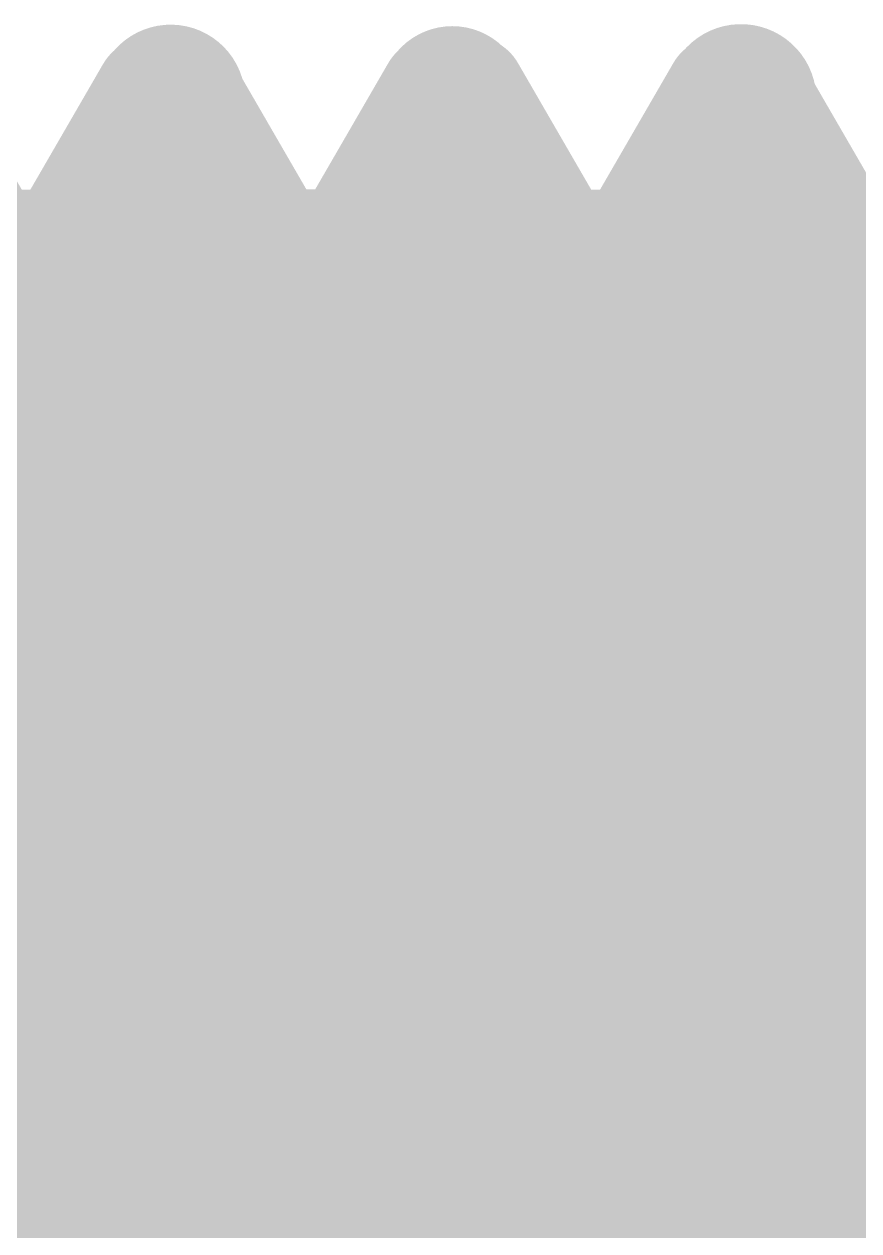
# Model space of a CAD drawing. Header units: millimetres. Extents: x 6.83 to 16.18, y 4.59 to 12.3.
# Drawn here: x 6.9094 to 6.9906, y 6.9519 to 7.0693 of the extents above; entities that cross this region are included whole.
import ezdxf

# ---------------------------------------------------------------- set-up
doc = ezdxf.new("R2010")
doc.units = ezdxf.units.MM
doc.header["$MEASUREMENT"] = 0
doc.layers.add('TopOverlay', color=2, linetype='Continuous')

msp = doc.modelspace()

# ---------------------------------------------------------------- linework, layer by layer
at = {"layer": 'TopOverlay', "const_width": 0.01}
for points in [[(6.9214154, 7.0616906, -3.668403252937987), (6.9228589, 7.059907)], [(6.9490834, 7.0615197, -3.78368517791915), (6.9505327, 7.0600944)], [(6.9768272, 7.0617532, -3.620632245332294), (6.9782676, 7.0598368)], [(6.9237838, 7.0569534, -0.05058404973312904), (6.9251688, 7.0632406)], [(6.9251688, 7.0632406, -0.01974520334444497), (6.9258613, 7.0608178)], [(6.9514841, 7.0569534, -0.05058404973301506), (6.9528691, 7.0632406)], [(6.9528691, 7.0632406, -0.01974520334504206), (6.9535616, 7.0608178)], [(6.9791838, 7.0569534, -0.05058404973358496), (6.9805688, 7.0632406)], [(6.9805689, 7.0632406, -0.01974520334504206), (6.9812614, 7.0608178)], [(6.9761624, 7.0592632, -0.02093673296520338), (6.9768271, 7.0617531)], [(6.9207518, 7.0591971, -0.02099558959303275), (6.9214154, 7.0616905)], [(6.9258613, 7.0608178, -0.02474195630062302), (6.9265538, 7.0569534)], [(6.9535616, 7.0608178, -0.02474195630107804), (6.9542541, 7.0569534)], [(6.9812613, 7.0608178, -0.02474195630065146), (6.9819538, 7.0569534)], [(6.9228589, 7.059907, -0.008304341148665939), (6.9235804, 7.0523474)], [(6.9505327, 7.0600944, -0.008892875619056472), (6.9512577, 7.0526219)], [(6.9782675, 7.0598367, -0.008109974182299048), (6.9789882, 7.0522459)], [(6.9200883, 7.0550292, -0.0239127871014048), (6.9207518, 7.0591972)], [(6.9754978, 7.0551101, -0.02395147392654621), (6.9761624, 7.0592632)], [(6.9230913, 7.05025, -0.0132786198255289), (6.9237838, 7.0569535)], [(6.9265538, 7.0569534, -0.01327853120192942), (6.9272463, 7.0502498)], [(6.9507916, 7.05025, -0.0132786198255289), (6.9514841, 7.0569535)], [(6.9542542, 7.0569534, -0.01327853120167358), (6.9549467, 7.0502498)], [(6.9784914, 7.05025, -0.01327861982527306), (6.9791839, 7.0569535)], [(6.9819539, 7.0569534, -0.01327853120147459), (6.9826464, 7.0502498)], [(6.9194248, 7.0477429, -0.01061425651553097), (6.9200882, 7.0550293)], [(6.9748332, 7.0478487, -0.01073074435508702), (6.9754978, 7.0551102)], [(6.9223989, 7.0403229, -0.005152494999374106), (6.9230914, 7.05025)], [(6.9272463, 7.0502498, -0.005152457688573252), (6.9279388, 7.0403226)], [(6.9500992, 7.0403229, -0.00515249499907567), (6.9507917, 7.05025)], [(6.9549466, 7.0502498, -0.005152457688708259), (6.9556391, 7.0403226)], [(6.977799, 7.0403229, -0.005152494999374106), (6.9784915, 7.05025)], [(6.9826463, 7.0502498, -0.005152457688708259), (6.9833388, 7.0403226)], [(6.9064438, 7.0476837, -0.05355620203434234), (6.9091503, 7.0242609)], [(6.9099611, 7.0232922, -0.05303282852276641), (6.9127257, 7.0476154)], [(6.9682108, 7.0477188, -0.005306519033942178), (6.9682392, 7.0478914)], [(6.9682392, 7.0478914, -0.01039464427181771), (6.9682677, 7.0480366)], [(6.9682677, 7.0480366, -0.02326882948753859), (6.9682961, 7.0481454)], [(6.9682961, 7.0481454, -0.07629403767443692), (6.9683246, 7.0482086)], [(6.9683245, 7.0482086, -0.4853903803585072), (6.968353, 7.0482172)], [(6.968353, 7.0482171, -0.1216568620260989), (6.9683815, 7.0481648)], [(6.9683815, 7.0481648, -0.02364708106861021), (6.96841, 7.0480662)], [(6.96841, 7.0480662, -0.005274948820598039), (6.9684385, 7.0479444)], [(6.9684385, 7.0479444, -0.0955930982524368), (6.9711563, 7.028917)], [(6.9865128, 7.0287308, -0.09316207417608682), (6.9892174, 7.0481452)], [(6.9892174, 7.0481452, -0.0854716310265636), (6.9906046, 7.0430624)], [(6.9043232, 7.039564, -0.03974721849161791), (6.9056289, 7.0475683)], [(6.9130496, 7.0475029, -0.4362669687740443), (6.9144042, 7.0433812)], [(6.931996, 7.0391577, -1.353368337656446), (6.9341323, 7.0467502)], [(6.9341324, 7.0467502, -0.114359290440914), (6.9354873, 7.0410608)], [(6.9393896, 7.0437875, -0.3565641932176451), (6.9403915, 7.0473069)], [(6.9407505, 7.0469573, -0.138107037132378), (6.9435206, 7.0278991)], [(6.9590639, 7.0320297, -0.3618337891088683), (6.9618316, 7.0468476)], [(6.9618315, 7.0468476, -0.09876718133826155), (6.9631866, 7.0410243)], [(6.994493, 7.0411422, -0.1976352783957118), (6.9958778, 7.0466843)], [(6.9144042, 7.0433811, -0.01317324652307002), (6.9157592, 7.0288485)], [(6.9383887, 7.0331452, -0.008358437815686721), (6.9393896, 7.0437875)], [(6.9906045, 7.0430624, -0.0167532485353192), (6.9919913, 7.0280707)], [(6.9658274, 7.0297822, -0.005338427866208605), (6.9669514, 7.04212)], [(6.9354873, 7.0410608, -0.01125348828590683), (6.9368414, 7.0243243)], [(6.9631867, 7.0410243, -0.01156821772016065), (6.9645412, 7.024343)], [(6.9931084, 7.0238327, -0.009570692669118698), (6.994493, 7.0411422)], [(6.9309279, 7.0261409, -0.007497130438007815), (6.9319961, 7.0391577)], [(6.9373865, 7.0188546, -0.004952246792158174), (6.9383887, 7.0331452)], [(6.9576796, 7.0104559, -0.006271319369523165), (6.9590639, 7.0320296)], [(6.9157591, 7.0288486, -0.004877086034251207), (6.9171136, 7.0063083)], [(6.9647011, 7.0122304, -0.005876777637598842), (6.9658273, 7.0297821)], [(6.9711562, 7.028917, -0.004600408952048649), (6.9725152, 7.0062674)], [(6.9435206, 7.0278991, -0.004771656901046551), (6.9449063, 7.0045507)], [(6.98516, 7.0063293, -0.005334933454664526), (6.986513, 7.0287308)], [(6.9919913, 7.0280707, -0.004398921093132588), (6.9933781, 7.0045648)]]:
    msp.add_lwpolyline(points, format="xyb", dxfattribs=at)
for points in [[(6.9196798, 7.0599641), (6.9214294, 7.0629881)], [(6.9217069, 7.0632406), (6.9251688, 7.0632406)], [(6.9253923, 7.0630921), (6.9262723, 7.0615711)], [(6.9474069, 7.0600167), (6.9491732, 7.0630693)], [(6.9494067, 7.0632406), (6.9528691, 7.0632406)], [(6.9530921, 7.0630902), (6.9539721, 7.0615692)], [(6.9751964, 7.0601132), (6.9769163, 7.063084)], [(6.9771064, 7.0632406), (6.9805689, 7.0632406)], [(6.9807947, 7.0630869), (6.9816748, 7.061566)], [(6.9262723, 7.0615711), (6.9271523, 7.06005)], [(6.9539721, 7.0615692), (6.9548522, 7.0600482)], [(6.9816748, 7.061566), (6.9825549, 7.0600451)], [(6.918805, 7.0584521), (6.9196798, 7.0599641)], [(6.9271523, 7.06005), (6.9280323, 7.0585291)], [(6.9465237, 7.0584904), (6.9474069, 7.0600167)], [(6.9548522, 7.0600482), (6.9557323, 7.0585273)], [(6.9743365, 7.0586278), (6.9751964, 7.0601132)], [(6.9825549, 7.0600451), (6.983435, 7.0585241)], [(6.9179301, 7.0569402), (6.918805, 7.0584521)], [(6.9280323, 7.0585291), (6.9289123, 7.0570081)], [(6.9456405, 7.0569642), (6.9465237, 7.0584904)], [(6.9557323, 7.0585273), (6.9566124, 7.0570063)], [(6.9734765, 7.0571425), (6.9743365, 7.0586278)], [(6.983435, 7.0585241), (6.9843151, 7.0570032)], [(6.9289123, 7.0570081), (6.9297924, 7.0554871)], [(6.9566124, 7.0570063), (6.9574926, 7.0554854)], [(6.9726166, 7.0556571), (6.9734765, 7.0571425)], [(6.9843151, 7.0570032), (6.9851953, 7.0554823)], [(6.9170551, 7.0554283), (6.9179301, 7.0569402)], [(6.9447573, 7.055438), (6.9456405, 7.0569642)], [(6.9161801, 7.0539165), (6.9170551, 7.0554283)], [(6.9297924, 7.0554871), (6.9306725, 7.0539662)], [(6.943874, 7.0539119), (6.9447573, 7.055438)], [(6.9574926, 7.0554854), (6.9583728, 7.0539645)], [(6.9717566, 7.0541718), (6.9726166, 7.0556571)], [(6.9851953, 7.0554823), (6.9860755, 7.0539614)], [(6.915305, 7.0524047), (6.9161801, 7.0539165)], [(6.9306725, 7.0539662), (6.9315527, 7.0524453)], [(6.9429906, 7.0523858), (6.943874, 7.0539119)], [(6.9471561, 7.0469812), (6.9476754, 7.0540301)], [(6.9583728, 7.0539645), (6.959253, 7.0524436)], [(6.9708966, 7.0526865), (6.9717566, 7.0541718)], [(6.9860755, 7.0539614), (6.9869557, 7.0524406)], [(6.903852, 7.0524394), (6.9047323, 7.0509184)], [(6.9144298, 7.050893), (6.915305, 7.0524047)], [(6.9235804, 7.0523474), (6.924302, 7.0425773)], [(6.9315527, 7.0524453), (6.9324329, 7.0509245)], [(6.9421072, 7.0508598), (6.9429906, 7.0523858)], [(6.9512577, 7.0526219), (6.9519826, 7.0428758)], [(6.959253, 7.0524436), (6.9601332, 7.0509227)], [(6.9700365, 7.0512012), (6.9708966, 7.0526865)], [(6.9869557, 7.0524406), (6.9878359, 7.0509197)], [(6.9691765, 7.0497159), (6.9700365, 7.0512012)], [(6.9789882, 7.052246), (6.9797086, 7.0424674)], [(6.9047323, 7.0509184), (6.9064931, 7.0478766)], [(6.9135546, 7.0493813), (6.9144298, 7.050893)], [(6.9324329, 7.0509245), (6.9341934, 7.0478828)], [(6.9412238, 7.0493338), (6.9421072, 7.0508598)], [(6.9601332, 7.0509227), (6.9618937, 7.047881)], [(6.9878359, 7.0509197), (6.9895964, 7.0478781)], [(6.9126794, 7.0478696), (6.9135546, 7.0493813)], [(6.9403404, 7.0478078), (6.9412238, 7.0493338)], [(6.9683165, 7.0482307), (6.9691765, 7.0497159)], [(6.9060853, 7.0482307), (6.9062883, 7.0482307)], [(6.9061247, 7.0476386), (6.9064438, 7.0476837)], [(6.9062883, 7.0482307), (6.9130895, 7.0482307)], [(6.9187615, 7.0374459), (6.9194249, 7.0477428)], [(6.9337857, 7.0482463), (6.9339828, 7.0482463)], [(6.9339828, 7.0482463), (6.9407974, 7.0482463)], [(6.9614731, 7.0482307), (6.9616913, 7.0482307)], [(6.9616913, 7.0482307), (6.9684848, 7.0482307)], [(6.9680865, 7.0478338), (6.9683165, 7.0482307)], [(6.968154, 7.0473281), (6.9682108, 7.0477188)], [(6.9741687, 7.0375659), (6.9748332, 7.0478487)], [(6.9891787, 7.0482063), (6.9894063, 7.0482063)], [(6.9894063, 7.0482063), (6.9961904, 7.0482063)], [(6.9461173, 7.0309372), (6.9471561, 7.0469812)], [(6.924302, 7.0425773), (6.9250237, 7.0305332)], [(6.9519826, 7.0428758), (6.9527074, 7.0308296)], [(6.9797086, 7.0424674), (6.9804291, 7.0304243)], [(6.9217063, 7.0278007), (6.9223988, 7.0403229)], [(6.9279388, 7.0403227), (6.9286313, 7.0278005)], [(6.9494067, 7.0278007), (6.9500992, 7.0403229)], [(6.9556391, 7.0403227), (6.9563316, 7.0278005)], [(6.9771064, 7.0278007), (6.9777989, 7.0403229)], [(6.9833388, 7.0403227), (6.9840313, 7.0278005)], [(6.9180982, 7.0248859), (6.9187615, 7.0374459)], [(6.9735041, 7.0250058), (6.9741687, 7.0375659)], [(6.8333137, 7.0332406), (6.9095132, 7.0332406)], [(6.9094129, 6.9422407), (6.9094129, 7.0332406)], [(6.9250237, 7.0305332), (6.9257454, 7.0160057)], [(6.9455979, 7.0210088), (6.9461173, 7.0309372)], [(6.9527074, 7.0308296), (6.9534322, 7.016282)], [(6.9804291, 7.0304243), (6.9811497, 7.0159041)], [(6.9210139, 7.0132915), (6.9217063, 7.0278007)], [(6.9286313, 7.0278005), (6.9293238, 7.0132914)], [(6.9487142, 7.0132915), (6.9494067, 7.0278007)], [(6.9563316, 7.0278005), (6.9570241, 7.0132914)], [(6.9764139, 7.0132915), (6.9771064, 7.0278007)], [(6.9840313, 7.0278005), (6.9847238, 7.0132914)], [(6.9298597, 7.0082168), (6.9309278, 7.0261409)], [(6.9091503, 7.024261), (6.9105039, 7.0001171)], [(6.9174348, 7.010652), (6.9180982, 7.0248859)], [(6.9368414, 7.0243243), (6.9381956, 7.0002819)], [(6.9645411, 7.024343), (6.9658956, 7.0002789)], [(6.9728396, 7.0107597), (6.9735041, 7.0250058)], [(6.9085792, 6.9982327), (6.9099612, 7.0232922)], [(6.9917232, 6.9991284), (6.9931083, 7.0238327)], [(6.9093266, 7.0212406), (6.9169996, 7.0212406)], [(6.9169127, 6.9422407), (6.9169127, 7.0212406)], [(6.9450786, 7.0096786), (6.9455979, 7.0210088)], [(6.9363851, 7.0003872), (6.9373865, 7.0188546)], [(6.9257454, 7.0160057), (6.926467, 6.9993403)], [(6.9534322, 7.016282), (6.9541571, 6.9995728)], [(6.9811497, 7.0159041), (6.9818704, 6.9992549)], [(6.9203214, 6.9971444), (6.9210139, 7.0132915)], [(6.9293238, 7.0132914), (6.9300163, 6.9971442)], [(6.9480217, 6.9971444), (6.9487142, 7.0132915)], [(6.9570241, 7.0132914), (6.9577166, 6.9971442)], [(6.9757214, 6.9971444), (6.9764139, 7.0132915)], [(6.9847238, 7.0132914), (6.9854163, 6.9971442)], [(6.9635758, 6.9896995), (6.9647012, 7.0122304)], [(6.9167715, 6.9949954), (6.9174348, 7.010652)], [(6.9562954, 6.9820126), (6.9576795, 7.010456)], [(6.9721751, 6.9950826), (6.9728396, 7.0107597)], [(6.9445592, 6.9972644), (6.9450786, 7.0096786)], [(6.9287913, 6.9863246), (6.9298597, 7.0082168)], [(6.9171137, 7.0063082), (6.9184685, 6.9777668)], [(6.9725152, 7.0062673), (6.9738741, 6.9776648)], [(6.9838076, 6.9777911), (6.9851599, 7.0063293)], [(6.9449062, 7.0045507), (6.9462907, 6.974981)], [(6.9933782, 7.0045648), (6.9947649, 6.9749909)], [(6.9105039, 7.0001171), (6.9118574, 6.97058)], [(6.935384, 6.9788773), (6.9363851, 7.0003872)], [(6.9381956, 7.0002819), (6.9395499, 6.9707272)], [(6.9541571, 6.9995728), (6.9548819, 6.9812994)], [(6.9658956, 7.0002789), (6.9672501, 6.9707232)], [(6.926467, 6.9993403), (6.9271886, 6.9811317)], [(6.9818704, 6.9992549), (6.9825911, 6.9810702)], [(6.9903386, 6.9686532), (6.9917232, 6.9991284)], [(6.9071962, 6.9677475), (6.9085792, 6.9982327)], [(6.9196289, 6.9796479), (6.9203214, 6.9971444)], [(6.9300163, 6.9971442), (6.9307088, 6.9796478)], [(6.9440398, 6.9840879), (6.9445592, 6.9972644)], [(6.9473292, 6.9796479), (6.9480217, 6.9971444)], [(6.9577166, 6.9971442), (6.9584091, 6.9796478)], [(6.9750289, 6.9796479), (6.9757214, 6.9971444)], [(6.9854163, 6.9971442), (6.9861088, 6.9796478)], [(6.9161081, 6.9781328), (6.9167715, 6.9949954)], [(6.9715105, 6.9781941), (6.9721751, 6.9950826)], [(6.9624509, 6.9642889), (6.9635758, 6.9896995)], [(6.9277227, 6.9619266), (6.9287913, 6.9863246)], [(6.9435205, 6.9704119), (6.9440398, 6.9840879)], [(6.9549115, 6.949737), (6.9562954, 6.9820126)], [(6.9271886, 6.9811317), (6.9279102, 6.9619328)], [(6.9548819, 6.9812994), (6.9556068, 6.9620205)], [(6.9825911, 6.9810702), (6.9833115, 6.9619007)], [(6.9189364, 6.9611866), (6.9196289, 6.9796479)], [(6.9307088, 6.9796478), (6.9320937, 6.9422407)], [(6.9466367, 6.9611866), (6.9473292, 6.9796479)], [(6.9584091, 6.9796478), (6.9597941, 6.9422407)], [(6.9743364, 6.9611866), (6.9750289, 6.9796479)], [(6.9861088, 6.9796478), (6.9874938, 6.9422407)], [(6.9343826, 6.9555954), (6.935384, 6.9788773)], [(6.9147814, 6.9422407), (6.9161081, 6.9781328)], [(6.9184685, 6.9777668), (6.9198232, 6.945896)], [(6.9701815, 6.9422407), (6.9715105, 6.9781941)], [(6.9738741, 6.9776648), (6.9752336, 6.9456831)], [(6.9824553, 6.9459872), (6.9838076, 6.9777911)], [(6.9462907, 6.974981), (6.9476765, 6.942248)], [(6.9947649, 6.9749909), (6.9961521, 6.9421798)], [(6.9118574, 6.97058), (6.9132101, 6.9383899)], [(6.9395499, 6.9707272), (6.9409047, 6.9385154)], [(6.9424817, 6.9422407), (6.9435205, 6.9704119)], [(6.9672501, 6.9707232), (6.9686052, 6.938502)], [(6.9889536, 6.9356816), (6.9903386, 6.9686532)], [(6.9058144, 6.9347689), (6.9071962, 6.9677475)], [(6.9168635, 6.9677406), (6.9563322, 6.9677406)], [(6.9168635, 6.9672406), (6.9563322, 6.9672406)], [(6.9169127, 6.9172406), (6.9169127, 6.9672406)], [(6.9613244, 6.9373935), (6.9624509, 6.9642889)], [(6.9266545, 6.9363751), (6.9277227, 6.9619266)], [(6.9279102, 6.9619328), (6.9286319, 6.9422407)], [(6.9556068, 6.9620205), (6.9563316, 6.9422407)], [(6.9833115, 6.9619007), (6.9840319, 6.9422407)], [(6.9168635, 6.9614906), (6.9563322, 6.9614906)], [(6.9182439, 6.9422407), (6.9189364, 6.9611866)], [(6.9459442, 6.9422407), (6.9466367, 6.9611866)], [(6.9562829, 6.9229906), (6.9562829, 6.9614906)], [(6.9736439, 6.9422407), (6.9743364, 6.9611866)], [(6.9333809, 6.9315801), (6.9343826, 6.9555954)], [(6.9535277, 6.9167288), (6.9549115, 6.949737)]]:
    msp.add_lwpolyline(points, dxfattribs=at)
at = {"layer": 'TopOverlay', "const_width": 0.005}
for points in [[(6.9189294, 7.0629881, 1), (6.9239294, 7.0629881, 1)], [(6.9192069, 7.0632406, 1), (6.9242069, 7.0632406, 1)], [(6.9226688, 7.0632406, 1), (6.9276688, 7.0632406, 1)], [(6.9226688, 7.0632406, 1), (6.9276688, 7.0632406, 1)], [(6.9226688, 7.0632406, 1), (6.9276688, 7.0632406, 1)], [(6.9228923, 7.0630921, 1), (6.9278923, 7.0630921, 1)], [(6.9466732, 7.0630693, 1), (6.9516732, 7.0630693, 1)], [(6.9469067, 7.0632406, 1), (6.9519067, 7.0632406, 1)], [(6.9503691, 7.0632406, 1), (6.9553691, 7.0632406, 1)], [(6.9503691, 7.0632406, 1), (6.9553691, 7.0632406, 1)], [(6.9503691, 7.0632406, 1), (6.9553691, 7.0632406, 1)], [(6.9505921, 7.0630902, 1), (6.9555921, 7.0630902, 1)], [(6.9744163, 7.063084, 1), (6.9794163, 7.063084, 1)], [(6.9746064, 7.0632406, 1), (6.9796064, 7.0632406, 1)], [(6.9780688, 7.0632406, 1), (6.9830688, 7.0632406, 1)], [(6.9780689, 7.0632406, 1), (6.9830689, 7.0632406, 1)], [(6.9780689, 7.0632406, 1), (6.9830689, 7.0632406, 1)], [(6.9782947, 7.0630869, 1), (6.9832947, 7.0630869, 1)], [(6.9743271, 7.0617531, 1), (6.9793271, 7.0617531, 1)], [(6.9743272, 7.0617532, 1), (6.9793272, 7.0617532, 1)], [(6.9189154, 7.0616906, 1), (6.9239154, 7.0616906, 1)], [(6.9189154, 7.0616905, 1), (6.9239154, 7.0616905, 1)], [(6.9233613, 7.0608178, 1), (6.9283613, 7.0608178, 1)], [(6.9233613, 7.0608178, 1), (6.9283613, 7.0608178, 1)], [(6.9237723, 7.0615711, 1), (6.9287723, 7.0615711, 1)], [(6.9237723, 7.0615711, 1), (6.9287723, 7.0615711, 1)], [(6.9465834, 7.0615197, 1), (6.9515834, 7.0615197, 1)], [(6.9510616, 7.0608178, 1), (6.9560616, 7.0608178, 1)], [(6.9510616, 7.0608178, 1), (6.9560616, 7.0608178, 1)], [(6.9514721, 7.0615692, 1), (6.9564721, 7.0615692, 1)], [(6.9514721, 7.0615692, 1), (6.9564721, 7.0615692, 1)], [(6.9787613, 7.0608178, 1), (6.9837613, 7.0608178, 1)], [(6.9787614, 7.0608178, 1), (6.9837614, 7.0608178, 1)], [(6.9791748, 7.061566, 1), (6.9841748, 7.061566, 1)], [(6.9791748, 7.061566, 1), (6.9841748, 7.061566, 1)], [(6.9171798, 7.0599641, 1), (6.9221798, 7.0599641, 1)], [(6.9171798, 7.0599641, 1), (6.9221798, 7.0599641, 1)], [(6.9203589, 7.059907, 1), (6.9253589, 7.059907, 1)], [(6.9203589, 7.059907, 1), (6.9253589, 7.059907, 1)], [(6.9246523, 7.06005, 1), (6.9296523, 7.06005, 1)], [(6.9246523, 7.06005, 1), (6.9296523, 7.06005, 1)], [(6.9449069, 7.0600167, 1), (6.9499069, 7.0600167, 1)], [(6.9449069, 7.0600167, 1), (6.9499069, 7.0600167, 1)], [(6.9480327, 7.0600944, 1), (6.9530327, 7.0600944, 1)], [(6.9480327, 7.0600944, 1), (6.9530327, 7.0600944, 1)], [(6.9523522, 7.0600482, 1), (6.9573522, 7.0600482, 1)], [(6.9523522, 7.0600482, 1), (6.9573522, 7.0600482, 1)], [(6.9726964, 7.0601132, 1), (6.9776964, 7.0601132, 1)], [(6.9726964, 7.0601132, 1), (6.9776964, 7.0601132, 1)], [(6.9757675, 7.0598367, 1), (6.9807675, 7.0598367, 1)], [(6.9757676, 7.0598368, 1), (6.9807676, 7.0598368, 1)], [(6.9800549, 7.0600451, 1), (6.9850549, 7.0600451, 1)], [(6.9800549, 7.0600451, 1), (6.9850549, 7.0600451, 1)], [(6.916305, 7.0584521, 1), (6.921305, 7.0584521, 1)], [(6.916305, 7.0584521, 1), (6.921305, 7.0584521, 1)], [(6.9182518, 7.0591972, 1), (6.9232518, 7.0591972, 1)], [(6.9182518, 7.0591971, 1), (6.9232518, 7.0591971, 1)], [(6.9255323, 7.0585291, 1), (6.9305323, 7.0585291, 1)], [(6.9255323, 7.0585291, 1), (6.9305323, 7.0585291, 1)], [(6.9440237, 7.0584904, 1), (6.9490237, 7.0584904, 1)], [(6.9440237, 7.0584904, 1), (6.9490237, 7.0584904, 1)], [(6.9532323, 7.0585273, 1), (6.9582323, 7.0585273, 1)], [(6.9532323, 7.0585273, 1), (6.9582323, 7.0585273, 1)], [(6.9718365, 7.0586278, 1), (6.9768365, 7.0586278, 1)], [(6.9718365, 7.0586278, 1), (6.9768365, 7.0586278, 1)], [(6.9736624, 7.0592632, 1), (6.9786624, 7.0592632, 1)], [(6.9736624, 7.0592632, 1), (6.9786624, 7.0592632, 1)], [(6.980935, 7.0585241, 1), (6.985935, 7.0585241, 1)], [(6.980935, 7.0585241, 1), (6.985935, 7.0585241, 1)], [(6.9264123, 7.0570081, 1), (6.9314123, 7.0570081, 1)], [(6.9264123, 7.0570081, 1), (6.9314123, 7.0570081, 1)], [(6.9541124, 7.0570063, 1), (6.9591124, 7.0570063, 1)], [(6.9541124, 7.0570063, 1), (6.9591124, 7.0570063, 1)], [(6.9709765, 7.0571425, 1), (6.9759765, 7.0571425, 1)], [(6.9709765, 7.0571425, 1), (6.9759765, 7.0571425, 1)], [(6.9818151, 7.0570032, 1), (6.9868151, 7.0570032, 1)], [(6.9818151, 7.0570032, 1), (6.9868151, 7.0570032, 1)], [(6.9154301, 7.0569402, 1), (6.9204301, 7.0569402, 1)], [(6.9154301, 7.0569402, 1), (6.9204301, 7.0569402, 1)], [(6.9212838, 7.0569535, 1), (6.9262838, 7.0569535, 1)], [(6.9212838, 7.0569534, 1), (6.9262838, 7.0569534, 1)], [(6.9240538, 7.0569534, 1), (6.9290538, 7.0569534, 1)], [(6.9240538, 7.0569534, 1), (6.9290538, 7.0569534, 1)], [(6.9431405, 7.0569642, 1), (6.9481405, 7.0569642, 1)], [(6.9431405, 7.0569642, 1), (6.9481405, 7.0569642, 1)], [(6.9489841, 7.0569535, 1), (6.9539841, 7.0569535, 1)], [(6.9489841, 7.0569534, 1), (6.9539841, 7.0569534, 1)], [(6.9517541, 7.0569534, 1), (6.9567541, 7.0569534, 1)], [(6.9517542, 7.0569534, 1), (6.9567542, 7.0569534, 1)], [(6.9766838, 7.0569534, 1), (6.9816838, 7.0569534, 1)], [(6.9766839, 7.0569535, 1), (6.9816839, 7.0569535, 1)], [(6.9794538, 7.0569534, 1), (6.9844538, 7.0569534, 1)], [(6.9794539, 7.0569534, 1), (6.9844539, 7.0569534, 1)], [(6.9145551, 7.0554283, 1), (6.9195551, 7.0554283, 1)], [(6.9145551, 7.0554283, 1), (6.9195551, 7.0554283, 1)], [(6.9175882, 7.0550293, 1), (6.9225882, 7.0550293, 1)], [(6.9175883, 7.0550292, 1), (6.9225883, 7.0550292, 1)], [(6.9272924, 7.0554871, 1), (6.9322924, 7.0554871, 1)], [(6.9272924, 7.0554871, 1), (6.9322924, 7.0554871, 1)], [(6.9422573, 7.055438, 1), (6.9472573, 7.055438, 1)], [(6.9422573, 7.055438, 1), (6.9472573, 7.055438, 1)], [(6.9549926, 7.0554854, 1), (6.9599926, 7.0554854, 1)], [(6.9549926, 7.0554854, 1), (6.9599926, 7.0554854, 1)], [(6.9701166, 7.0556571, 1), (6.9751166, 7.0556571, 1)], [(6.9701166, 7.0556571, 1), (6.9751166, 7.0556571, 1)], [(6.9729978, 7.0551102, 1), (6.9779978, 7.0551102, 1)], [(6.9729978, 7.0551101, 1), (6.9779978, 7.0551101, 1)], [(6.9826953, 7.0554823, 1), (6.9876953, 7.0554823, 1)], [(6.9826953, 7.0554823, 1), (6.9876953, 7.0554823, 1)], [(6.9136801, 7.0539165, 1), (6.9186801, 7.0539165, 1)], [(6.9136801, 7.0539165, 1), (6.9186801, 7.0539165, 1)], [(6.9281725, 7.0539662, 1), (6.9331725, 7.0539662, 1)], [(6.9281725, 7.0539662, 1), (6.9331725, 7.0539662, 1)], [(6.941374, 7.0539119, 1), (6.946374, 7.0539119, 1)], [(6.941374, 7.0539119, 1), (6.946374, 7.0539119, 1)], [(6.9451754, 7.0540301, 1), (6.9501754, 7.0540301, 1)], [(6.9558728, 7.0539645, 1), (6.9608728, 7.0539645, 1)], [(6.9558728, 7.0539645, 1), (6.9608728, 7.0539645, 1)], [(6.9692566, 7.0541718, 1), (6.9742566, 7.0541718, 1)], [(6.9692566, 7.0541718, 1), (6.9742566, 7.0541718, 1)], [(6.9835755, 7.0539614, 1), (6.9885755, 7.0539614, 1)], [(6.9835755, 7.0539614, 1), (6.9885755, 7.0539614, 1)], [(6.912805, 7.0524047, 1), (6.917805, 7.0524047, 1)], [(6.912805, 7.0524047, 1), (6.917805, 7.0524047, 1)], [(6.9210804, 7.0523474, 1), (6.9260804, 7.0523474, 1)], [(6.9210804, 7.0523474, 1), (6.9260804, 7.0523474, 1)], [(6.9290527, 7.0524453, 1), (6.9340527, 7.0524453, 1)], [(6.9290527, 7.0524453, 1), (6.9340527, 7.0524453, 1)], [(6.9404906, 7.0523858, 1), (6.9454906, 7.0523858, 1)], [(6.9404906, 7.0523858, 1), (6.9454906, 7.0523858, 1)], [(6.9487577, 7.0526219, 1), (6.9537577, 7.0526219, 1)], [(6.9487577, 7.0526219, 1), (6.9537577, 7.0526219, 1)], [(6.956753, 7.0524436, 1), (6.961753, 7.0524436, 1)], [(6.956753, 7.0524436, 1), (6.961753, 7.0524436, 1)], [(6.9683966, 7.0526865, 1), (6.9733966, 7.0526865, 1)], [(6.9683966, 7.0526865, 1), (6.9733966, 7.0526865, 1)], [(6.9844557, 7.0524406, 1), (6.9894557, 7.0524406, 1)], [(6.9844557, 7.0524406, 1), (6.9894557, 7.0524406, 1)], [(6.9675365, 7.0512012, 1), (6.9725365, 7.0512012, 1)], [(6.9675365, 7.0512012, 1), (6.9725365, 7.0512012, 1)], [(6.9764882, 7.052246, 1), (6.9814882, 7.052246, 1)], [(6.9764882, 7.0522459, 1), (6.9814882, 7.0522459, 1)], [(6.9022323, 7.0509184, 1), (6.9072323, 7.0509184, 1)], [(6.9022323, 7.0509184, 1), (6.9072323, 7.0509184, 1)], [(6.9119298, 7.050893, 1), (6.9169298, 7.050893, 1)], [(6.9119298, 7.050893, 1), (6.9169298, 7.050893, 1)], [(6.9205913, 7.05025, 1), (6.9255913, 7.05025, 1)], [(6.9205914, 7.05025, 1), (6.9255914, 7.05025, 1)], [(6.9247463, 7.0502498, 1), (6.9297463, 7.0502498, 1)], [(6.9247463, 7.0502498, 1), (6.9297463, 7.0502498, 1)], [(6.9299329, 7.0509245, 1), (6.9349329, 7.0509245, 1)], [(6.9299329, 7.0509245, 1), (6.9349329, 7.0509245, 1)], [(6.9396072, 7.0508598, 1), (6.9446072, 7.0508598, 1)], [(6.9396072, 7.0508598, 1), (6.9446072, 7.0508598, 1)], [(6.9482916, 7.05025, 1), (6.9532916, 7.05025, 1)], [(6.9482917, 7.05025, 1), (6.9532917, 7.05025, 1)], [(6.9524466, 7.0502498, 1), (6.9574466, 7.0502498, 1)], [(6.9524467, 7.0502498, 1), (6.9574467, 7.0502498, 1)], [(6.9576332, 7.0509227, 1), (6.9626332, 7.0509227, 1)], [(6.9576332, 7.0509227, 1), (6.9626332, 7.0509227, 1)], [(6.9759914, 7.05025, 1), (6.9809914, 7.05025, 1)], [(6.9759915, 7.05025, 1), (6.9809915, 7.05025, 1)], [(6.9801463, 7.0502498, 1), (6.9851463, 7.0502498, 1)], [(6.9801464, 7.0502498, 1), (6.9851464, 7.0502498, 1)], [(6.9853359, 7.0509197, 1), (6.9903359, 7.0509197, 1)], [(6.9853359, 7.0509197, 1), (6.9903359, 7.0509197, 1)], [(6.9110546, 7.0493813, 1), (6.9160546, 7.0493813, 1)], [(6.9110546, 7.0493813, 1), (6.9160546, 7.0493813, 1)], [(6.9387238, 7.0493338, 1), (6.9437238, 7.0493338, 1)], [(6.9387238, 7.0493338, 1), (6.9437238, 7.0493338, 1)], [(6.9666765, 7.0497159, 1), (6.9716765, 7.0497159, 1)], [(6.9666765, 7.0497159, 1), (6.9716765, 7.0497159, 1)], [(6.9035853, 7.0482307, 1), (6.9085853, 7.0482307, 1)], [(6.9036247, 7.0476386, 1), (6.9086247, 7.0476386, 1)], [(6.9037883, 7.0482307, 1), (6.9087883, 7.0482307, 1)], [(6.9037883, 7.0482307, 1), (6.9087883, 7.0482307, 1)], [(6.9039438, 7.0476837, 1), (6.9089438, 7.0476837, 1)], [(6.9039438, 7.0476837, 1), (6.9089438, 7.0476837, 1)], [(6.9039931, 7.0478766, 1), (6.9089931, 7.0478766, 1)], [(6.9101794, 7.0478696, 1), (6.9151794, 7.0478696, 1)], [(6.9102257, 7.0476154, 1), (6.9152257, 7.0476154, 1)], [(6.9105895, 7.0482307, 1), (6.9155895, 7.0482307, 1)], [(6.9169248, 7.0477429, 1), (6.9219248, 7.0477429, 1)], [(6.9169249, 7.0477428, 1), (6.9219249, 7.0477428, 1)], [(6.9312857, 7.0482463, 1), (6.9362857, 7.0482463, 1)], [(6.9314828, 7.0482463, 1), (6.9364828, 7.0482463, 1)], [(6.9314828, 7.0482463, 1), (6.9364828, 7.0482463, 1)], [(6.9316934, 7.0478828, 1), (6.9366934, 7.0478828, 1)], [(6.9378404, 7.0478078, 1), (6.9428404, 7.0478078, 1)], [(6.9382974, 7.0482463, 1), (6.9432974, 7.0482463, 1)], [(6.9589731, 7.0482307, 1), (6.9639731, 7.0482307, 1)], [(6.9591913, 7.0482307, 1), (6.9641913, 7.0482307, 1)], [(6.9591913, 7.0482307, 1), (6.9641913, 7.0482307, 1)], [(6.9593937, 7.047881, 1), (6.9643937, 7.047881, 1)], [(6.9655865, 7.0478338, 1), (6.9705865, 7.0478338, 1)], [(6.9657108, 7.0477188, 1), (6.9707108, 7.0477188, 1)], [(6.9657108, 7.0477188, 1), (6.9707108, 7.0477188, 1)], [(6.9657392, 7.0478914, 1), (6.9707392, 7.0478914, 1)], [(6.9657392, 7.0478914, 1), (6.9707392, 7.0478914, 1)], [(6.9657677, 7.0480366, 1), (6.9707677, 7.0480366, 1)], [(6.9657677, 7.0480366, 1), (6.9707677, 7.0480366, 1)], [(6.9657961, 7.0481454, 1), (6.9707961, 7.0481454, 1)], [(6.9657961, 7.0481454, 1), (6.9707961, 7.0481454, 1)], [(6.9658165, 7.0482307, 1), (6.9708165, 7.0482307, 1)], [(6.9658165, 7.0482307, 1), (6.9708165, 7.0482307, 1)], [(6.9658245, 7.0482086, 1), (6.9708245, 7.0482086, 1)], [(6.9658246, 7.0482086, 1), (6.9708246, 7.0482086, 1)], [(6.965853, 7.0482172, 1), (6.970853, 7.0482172, 1)], [(6.965853, 7.0482171, 1), (6.970853, 7.0482171, 1)], [(6.9658815, 7.0481648, 1), (6.9708815, 7.0481648, 1)], [(6.9658815, 7.0481648, 1), (6.9708815, 7.0481648, 1)], [(6.96591, 7.0480662, 1), (6.97091, 7.0480662, 1)], [(6.96591, 7.0480662, 1), (6.97091, 7.0480662, 1)], [(6.9659385, 7.0479444, 1), (6.9709385, 7.0479444, 1)], [(6.9659385, 7.0479444, 1), (6.9709385, 7.0479444, 1)], [(6.9659848, 7.0482307, 1), (6.9709848, 7.0482307, 1)], [(6.9723332, 7.0478487, 1), (6.9773332, 7.0478487, 1)], [(6.9723332, 7.0478487, 1), (6.9773332, 7.0478487, 1)], [(6.9866787, 7.0482063, 1), (6.9916787, 7.0482063, 1)], [(6.9867174, 7.0481452, 1), (6.9917174, 7.0481452, 1)], [(6.9867174, 7.0481452, 1), (6.9917174, 7.0481452, 1)], [(6.9869063, 7.0482063, 1), (6.9919063, 7.0482063, 1)], [(6.9869063, 7.0482063, 1), (6.9919063, 7.0482063, 1)], [(6.9870964, 7.0478781, 1), (6.9920964, 7.0478781, 1)], [(6.9031289, 7.0475683, 1), (6.9081289, 7.0475683, 1)], [(6.9105496, 7.0475029, 1), (6.9155496, 7.0475029, 1)], [(6.9316323, 7.0467502, 1), (6.9366323, 7.0467502, 1)], [(6.9316324, 7.0467502, 1), (6.9366324, 7.0467502, 1)], [(6.9378915, 7.0473069, 1), (6.9428915, 7.0473069, 1)], [(6.9382505, 7.0469573, 1), (6.9432505, 7.0469573, 1)], [(6.9446561, 7.0469812, 1), (6.9496561, 7.0469812, 1)], [(6.9446561, 7.0469812, 1), (6.9496561, 7.0469812, 1)], [(6.9593315, 7.0468476, 1), (6.9643315, 7.0468476, 1)], [(6.9593316, 7.0468476, 1), (6.9643316, 7.0468476, 1)], [(6.965654, 7.0473281, 1), (6.970654, 7.0473281, 1)], [(6.9119042, 7.0433812, 1), (6.9169042, 7.0433812, 1)], [(6.9119042, 7.0433811, 1), (6.9169042, 7.0433811, 1)], [(6.9368896, 7.0437875, 1), (6.9418896, 7.0437875, 1)], [(6.9368896, 7.0437875, 1), (6.9418896, 7.0437875, 1)], [(6.9881045, 7.0430624, 1), (6.9931045, 7.0430624, 1)], [(6.9881046, 7.0430624, 1), (6.9931046, 7.0430624, 1)], [(6.921802, 7.0425773, 1), (6.926802, 7.0425773, 1)], [(6.921802, 7.0425773, 1), (6.926802, 7.0425773, 1)], [(6.9494826, 7.0428758, 1), (6.9544826, 7.0428758, 1)], [(6.9494826, 7.0428758, 1), (6.9544826, 7.0428758, 1)], [(6.9644514, 7.04212, 1), (6.9694514, 7.04212, 1)], [(6.9772086, 7.0424674, 1), (6.9822086, 7.0424674, 1)], [(6.9772086, 7.0424674, 1), (6.9822086, 7.0424674, 1)], [(6.9329873, 7.0410608, 1), (6.9379873, 7.0410608, 1)], [(6.9329873, 7.0410608, 1), (6.9379873, 7.0410608, 1)], [(6.9606866, 7.0410243, 1), (6.9656866, 7.0410243, 1)], [(6.9606867, 7.0410243, 1), (6.9656867, 7.0410243, 1)], [(6.991993, 7.0411422, 1), (6.996993, 7.0411422, 1)], [(6.991993, 7.0411422, 1), (6.996993, 7.0411422, 1)], [(6.9198988, 7.0403229, 1), (6.9248988, 7.0403229, 1)], [(6.9198989, 7.0403229, 1), (6.9248989, 7.0403229, 1)], [(6.9254388, 7.0403227, 1), (6.9304388, 7.0403227, 1)], [(6.9254388, 7.0403226, 1), (6.9304388, 7.0403226, 1)], [(6.9475992, 7.0403229, 1), (6.9525992, 7.0403229, 1)], [(6.9475992, 7.0403229, 1), (6.9525992, 7.0403229, 1)], [(6.9531391, 7.0403227, 1), (6.9581391, 7.0403227, 1)], [(6.9531391, 7.0403226, 1), (6.9581391, 7.0403226, 1)], [(6.9752989, 7.0403229, 1), (6.9802989, 7.0403229, 1)], [(6.975299, 7.0403229, 1), (6.980299, 7.0403229, 1)], [(6.9808388, 7.0403227, 1), (6.9858388, 7.0403227, 1)], [(6.9808388, 7.0403226, 1), (6.9858388, 7.0403226, 1)], [(6.929496, 7.0391577, 1), (6.934496, 7.0391577, 1)], [(6.9294961, 7.0391577, 1), (6.9344961, 7.0391577, 1)], [(6.9162615, 7.0374459, 1), (6.9212615, 7.0374459, 1)], [(6.9162615, 7.0374459, 1), (6.9212615, 7.0374459, 1)], [(6.9716687, 7.0375659, 1), (6.9766687, 7.0375659, 1)], [(6.9716687, 7.0375659, 1), (6.9766687, 7.0375659, 1)], [(6.9069129, 7.0332406, 1), (6.9119129, 7.0332406, 1)], [(6.9070132, 7.0332406, 1), (6.9120132, 7.0332406, 1)], [(6.9358887, 7.0331452, 1), (6.9408887, 7.0331452, 1)], [(6.9358887, 7.0331452, 1), (6.9408887, 7.0331452, 1)], [(6.9565639, 7.0320297, 1), (6.9615639, 7.0320297, 1)], [(6.9565639, 7.0320296, 1), (6.9615639, 7.0320296, 1)], [(6.9225237, 7.0305332, 1), (6.9275237, 7.0305332, 1)], [(6.9225237, 7.0305332, 1), (6.9275237, 7.0305332, 1)], [(6.9436173, 7.0309372, 1), (6.9486173, 7.0309372, 1)], [(6.9436173, 7.0309372, 1), (6.9486173, 7.0309372, 1)], [(6.9502074, 7.0308296, 1), (6.9552074, 7.0308296, 1)], [(6.9502074, 7.0308296, 1), (6.9552074, 7.0308296, 1)], [(6.9779291, 7.0304243, 1), (6.9829291, 7.0304243, 1)], [(6.9779291, 7.0304243, 1), (6.9829291, 7.0304243, 1)], [(6.9132591, 7.0288486, 1), (6.9182591, 7.0288486, 1)], [(6.9132592, 7.0288485, 1), (6.9182592, 7.0288485, 1)], [(6.9633273, 7.0297821, 1), (6.9683273, 7.0297821, 1)], [(6.9633274, 7.0297822, 1), (6.9683274, 7.0297822, 1)], [(6.9686562, 7.028917, 1), (6.9736562, 7.028917, 1)], [(6.9686563, 7.028917, 1), (6.9736563, 7.028917, 1)], [(6.9192063, 7.0278007, 1), (6.9242063, 7.0278007, 1)], [(6.9192063, 7.0278007, 1), (6.9242063, 7.0278007, 1)], [(6.9261313, 7.0278005, 1), (6.9311313, 7.0278005, 1)], [(6.9261313, 7.0278005, 1), (6.9311313, 7.0278005, 1)], [(6.9410206, 7.0278991, 1), (6.9460206, 7.0278991, 1)], [(6.9410206, 7.0278991, 1), (6.9460206, 7.0278991, 1)], [(6.9469067, 7.0278007, 1), (6.9519067, 7.0278007, 1)], [(6.9469067, 7.0278007, 1), (6.9519067, 7.0278007, 1)], [(6.9538316, 7.0278005, 1), (6.9588316, 7.0278005, 1)], [(6.9538316, 7.0278005, 1), (6.9588316, 7.0278005, 1)], [(6.9746064, 7.0278007, 1), (6.9796064, 7.0278007, 1)], [(6.9746064, 7.0278007, 1), (6.9796064, 7.0278007, 1)], [(6.9815313, 7.0278005, 1), (6.9865313, 7.0278005, 1)], [(6.9815313, 7.0278005, 1), (6.9865313, 7.0278005, 1)], [(6.9840128, 7.0287308, 1), (6.9890128, 7.0287308, 1)], [(6.984013, 7.0287308, 1), (6.989013, 7.0287308, 1)], [(6.9894913, 7.0280707, 1), (6.9944913, 7.0280707, 1)], [(6.9894913, 7.0280707, 1), (6.9944913, 7.0280707, 1)], [(6.9284278, 7.0261409, 1), (6.9334278, 7.0261409, 1)], [(6.9284279, 7.0261409, 1), (6.9334279, 7.0261409, 1)], [(6.9066503, 7.024261, 1), (6.9116503, 7.024261, 1)], [(6.9066503, 7.0242609, 1), (6.9116503, 7.0242609, 1)], [(6.9155982, 7.0248859, 1), (6.9205982, 7.0248859, 1)], [(6.9155982, 7.0248859, 1), (6.9205982, 7.0248859, 1)], [(6.9343414, 7.0243243, 1), (6.9393414, 7.0243243, 1)], [(6.9343414, 7.0243243, 1), (6.9393414, 7.0243243, 1)], [(6.9620411, 7.024343, 1), (6.9670411, 7.024343, 1)], [(6.9620412, 7.024343, 1), (6.9670412, 7.024343, 1)], [(6.9710041, 7.0250058, 1), (6.9760041, 7.0250058, 1)], [(6.9710041, 7.0250058, 1), (6.9760041, 7.0250058, 1)], [(6.9074611, 7.0232922, 1), (6.9124611, 7.0232922, 1)], [(6.9074612, 7.0232922, 1), (6.9124612, 7.0232922, 1)], [(6.9906083, 7.0238327, 1), (6.9956083, 7.0238327, 1)], [(6.9906084, 7.0238327, 1), (6.9956084, 7.0238327, 1)], [(6.9068266, 7.0212406, 1), (6.9118266, 7.0212406, 1)], [(6.9144127, 7.0212406, 1), (6.9194127, 7.0212406, 1)], [(6.9144996, 7.0212406, 1), (6.9194996, 7.0212406, 1)], [(6.9430979, 7.0210088, 1), (6.9480979, 7.0210088, 1)], [(6.9430979, 7.0210088, 1), (6.9480979, 7.0210088, 1)], [(6.9348865, 7.0188546, 1), (6.9398865, 7.0188546, 1)], [(6.9348865, 7.0188546, 1), (6.9398865, 7.0188546, 1)], [(6.9232454, 7.0160057, 1), (6.9282454, 7.0160057, 1)], [(6.9232454, 7.0160057, 1), (6.9282454, 7.0160057, 1)], [(6.9509322, 7.016282, 1), (6.9559322, 7.016282, 1)], [(6.9509322, 7.016282, 1), (6.9559322, 7.016282, 1)], [(6.9786497, 7.0159041, 1), (6.9836497, 7.0159041, 1)], [(6.9786497, 7.0159041, 1), (6.9836497, 7.0159041, 1)], [(6.9185139, 7.0132915, 1), (6.9235139, 7.0132915, 1)], [(6.9185139, 7.0132915, 1), (6.9235139, 7.0132915, 1)], [(6.9268238, 7.0132914, 1), (6.9318238, 7.0132914, 1)], [(6.9268238, 7.0132914, 1), (6.9318238, 7.0132914, 1)], [(6.9462142, 7.0132915, 1), (6.9512142, 7.0132915, 1)], [(6.9462142, 7.0132915, 1), (6.9512142, 7.0132915, 1)], [(6.9545241, 7.0132914, 1), (6.9595241, 7.0132914, 1)], [(6.9545241, 7.0132914, 1), (6.9595241, 7.0132914, 1)], [(6.9739139, 7.0132915, 1), (6.9789139, 7.0132915, 1)], [(6.9739139, 7.0132915, 1), (6.9789139, 7.0132915, 1)], [(6.9822238, 7.0132914, 1), (6.9872238, 7.0132914, 1)], [(6.9822238, 7.0132914, 1), (6.9872238, 7.0132914, 1)], [(6.9622011, 7.0122304, 1), (6.9672011, 7.0122304, 1)], [(6.9622012, 7.0122304, 1), (6.9672012, 7.0122304, 1)], [(6.9149348, 7.010652, 1), (6.9199348, 7.010652, 1)], [(6.9149348, 7.010652, 1), (6.9199348, 7.010652, 1)], [(6.9551795, 7.010456, 1), (6.9601795, 7.010456, 1)], [(6.9551796, 7.0104559, 1), (6.9601796, 7.0104559, 1)], [(6.9703396, 7.0107597, 1), (6.9753396, 7.0107597, 1)], [(6.9703396, 7.0107597, 1), (6.9753396, 7.0107597, 1)], [(6.9425786, 7.0096786, 1), (6.9475786, 7.0096786, 1)], [(6.9425786, 7.0096786, 1), (6.9475786, 7.0096786, 1)], [(6.9273597, 7.0082168, 1), (6.9323597, 7.0082168, 1)], [(6.9273597, 7.0082168, 1), (6.9323597, 7.0082168, 1)], [(6.9146136, 7.0063083, 1), (6.9196136, 7.0063083, 1)], [(6.9146137, 7.0063082, 1), (6.9196137, 7.0063082, 1)], [(6.9700152, 7.0062674, 1), (6.9750152, 7.0062674, 1)], [(6.9700152, 7.0062673, 1), (6.9750152, 7.0062673, 1)], [(6.9826599, 7.0063293, 1), (6.9876599, 7.0063293, 1)], [(6.98266, 7.0063293, 1), (6.98766, 7.0063293, 1)], [(6.9424062, 7.0045507, 1), (6.9474062, 7.0045507, 1)], [(6.9424063, 7.0045507, 1), (6.9474063, 7.0045507, 1)], [(6.9908781, 7.0045648, 1), (6.9958781, 7.0045648, 1)], [(6.9908782, 7.0045648, 1), (6.9958782, 7.0045648, 1)], [(6.9080039, 7.0001171, 1), (6.9130039, 7.0001171, 1)], [(6.9080039, 7.0001171, 1), (6.9130039, 7.0001171, 1)], [(6.9338851, 7.0003872, 1), (6.9388851, 7.0003872, 1)], [(6.9338851, 7.0003872, 1), (6.9388851, 7.0003872, 1)], [(6.9356956, 7.0002819, 1), (6.9406956, 7.0002819, 1)], [(6.9356956, 7.0002819, 1), (6.9406956, 7.0002819, 1)], [(6.9516571, 6.9995728, 1), (6.9566571, 6.9995728, 1)], [(6.9516571, 6.9995728, 1), (6.9566571, 6.9995728, 1)], [(6.9633956, 7.0002789, 1), (6.9683956, 7.0002789, 1)], [(6.9633956, 7.0002789, 1), (6.9683956, 7.0002789, 1)], [(6.923967, 6.9993403, 1), (6.928967, 6.9993403, 1)], [(6.923967, 6.9993403, 1), (6.928967, 6.9993403, 1)], [(6.9793704, 6.9992549, 1), (6.9843704, 6.9992549, 1)], [(6.9793704, 6.9992549, 1), (6.9843704, 6.9992549, 1)], [(6.9892232, 6.9991284, 1), (6.9942232, 6.9991284, 1)], [(6.9892232, 6.9991284, 1), (6.9942232, 6.9991284, 1)], [(6.9060792, 6.9982327, 1), (6.9110792, 6.9982327, 1)], [(6.9060792, 6.9982327, 1), (6.9110792, 6.9982327, 1)], [(6.9178214, 6.9971444, 1), (6.9228214, 6.9971444, 1)], [(6.9178214, 6.9971444, 1), (6.9228214, 6.9971444, 1)], [(6.9275163, 6.9971442, 1), (6.9325163, 6.9971442, 1)], [(6.9275163, 6.9971442, 1), (6.9325163, 6.9971442, 1)], [(6.9420592, 6.9972644, 1), (6.9470592, 6.9972644, 1)], [(6.9420592, 6.9972644, 1), (6.9470592, 6.9972644, 1)], [(6.9455217, 6.9971444, 1), (6.9505217, 6.9971444, 1)], [(6.9455217, 6.9971444, 1), (6.9505217, 6.9971444, 1)], [(6.9552166, 6.9971442, 1), (6.9602166, 6.9971442, 1)], [(6.9552166, 6.9971442, 1), (6.9602166, 6.9971442, 1)], [(6.9732214, 6.9971444, 1), (6.9782214, 6.9971444, 1)], [(6.9732214, 6.9971444, 1), (6.9782214, 6.9971444, 1)], [(6.9829163, 6.9971442, 1), (6.9879163, 6.9971442, 1)], [(6.9829163, 6.9971442, 1), (6.9879163, 6.9971442, 1)], [(6.9142715, 6.9949954, 1), (6.9192715, 6.9949954, 1)], [(6.9142715, 6.9949954, 1), (6.9192715, 6.9949954, 1)], [(6.9696751, 6.9950826, 1), (6.9746751, 6.9950826, 1)], [(6.9696751, 6.9950826, 1), (6.9746751, 6.9950826, 1)], [(6.9610758, 6.9896995, 1), (6.9660758, 6.9896995, 1)], [(6.9610758, 6.9896995, 1), (6.9660758, 6.9896995, 1)], [(6.9262913, 6.9863246, 1), (6.9312913, 6.9863246, 1)], [(6.9262913, 6.9863246, 1), (6.9312913, 6.9863246, 1)], [(6.9415398, 6.9840879, 1), (6.9465398, 6.9840879, 1)], [(6.9415398, 6.9840879, 1), (6.9465398, 6.9840879, 1)], [(6.9537954, 6.9820126, 1), (6.9587954, 6.9820126, 1)], [(6.9537954, 6.9820126, 1), (6.9587954, 6.9820126, 1)], [(6.9246886, 6.9811317, 1), (6.9296886, 6.9811317, 1)], [(6.9246886, 6.9811317, 1), (6.9296886, 6.9811317, 1)], [(6.9523819, 6.9812994, 1), (6.9573819, 6.9812994, 1)], [(6.9523819, 6.9812994, 1), (6.9573819, 6.9812994, 1)], [(6.9800911, 6.9810702, 1), (6.9850911, 6.9810702, 1)], [(6.9800911, 6.9810702, 1), (6.9850911, 6.9810702, 1)], [(6.9171289, 6.9796479, 1), (6.9221289, 6.9796479, 1)], [(6.9171289, 6.9796479, 1), (6.9221289, 6.9796479, 1)], [(6.9282088, 6.9796478, 1), (6.9332088, 6.9796478, 1)], [(6.9282088, 6.9796478, 1), (6.9332088, 6.9796478, 1)], [(6.9448292, 6.9796479, 1), (6.9498292, 6.9796479, 1)], [(6.9448292, 6.9796479, 1), (6.9498292, 6.9796479, 1)], [(6.9559091, 6.9796478, 1), (6.9609091, 6.9796478, 1)], [(6.9559091, 6.9796478, 1), (6.9609091, 6.9796478, 1)], [(6.9725289, 6.9796479, 1), (6.9775289, 6.9796479, 1)], [(6.9725289, 6.9796479, 1), (6.9775289, 6.9796479, 1)], [(6.9836088, 6.9796478, 1), (6.9886088, 6.9796478, 1)], [(6.9836088, 6.9796478, 1), (6.9886088, 6.9796478, 1)], [(6.932884, 6.9788773, 1), (6.937884, 6.9788773, 1)], [(6.932884, 6.9788773, 1), (6.937884, 6.9788773, 1)], [(6.9136081, 6.9781328, 1), (6.9186081, 6.9781328, 1)], [(6.9136081, 6.9781328, 1), (6.9186081, 6.9781328, 1)], [(6.9159685, 6.9777668, 1), (6.9209685, 6.9777668, 1)], [(6.9159685, 6.9777668, 1), (6.9209685, 6.9777668, 1)], [(6.9690105, 6.9781941, 1), (6.9740105, 6.9781941, 1)], [(6.9690105, 6.9781941, 1), (6.9740105, 6.9781941, 1)], [(6.9713741, 6.9776648, 1), (6.9763741, 6.9776648, 1)], [(6.9713741, 6.9776648, 1), (6.9763741, 6.9776648, 1)], [(6.9813076, 6.9777911, 1), (6.9863076, 6.9777911, 1)], [(6.9813076, 6.9777911, 1), (6.9863076, 6.9777911, 1)], [(6.9437907, 6.974981, 1), (6.9487907, 6.974981, 1)], [(6.9437907, 6.974981, 1), (6.9487907, 6.974981, 1)], [(6.9922649, 6.9749909, 1), (6.9972649, 6.9749909, 1)], [(6.9922649, 6.9749909, 1), (6.9972649, 6.9749909, 1)], [(6.9093574, 6.97058, 1), (6.9143574, 6.97058, 1)], [(6.9093574, 6.97058, 1), (6.9143574, 6.97058, 1)], [(6.9370499, 6.9707272, 1), (6.9420499, 6.9707272, 1)], [(6.9370499, 6.9707272, 1), (6.9420499, 6.9707272, 1)], [(6.9410205, 6.9704119, 1), (6.9460205, 6.9704119, 1)], [(6.9410205, 6.9704119, 1), (6.9460205, 6.9704119, 1)], [(6.9647501, 6.9707232, 1), (6.9697501, 6.9707232, 1)], [(6.9647501, 6.9707232, 1), (6.9697501, 6.9707232, 1)], [(6.9878386, 6.9686532, 1), (6.9928386, 6.9686532, 1)], [(6.9878386, 6.9686532, 1), (6.9928386, 6.9686532, 1)], [(6.9046962, 6.9677475, 1), (6.9096962, 6.9677475, 1)], [(6.9046962, 6.9677475, 1), (6.9096962, 6.9677475, 1)], [(6.9143635, 6.9677406, 1), (6.9193635, 6.9677406, 1)], [(6.9143635, 6.9672406, 1), (6.9193635, 6.9672406, 1)], [(6.9144127, 6.9672406, 1), (6.9194127, 6.9672406, 1)], [(6.9538322, 6.9677406, 1), (6.9588322, 6.9677406, 1)], [(6.9538322, 6.9672406, 1), (6.9588322, 6.9672406, 1)], [(6.9599509, 6.9642889, 1), (6.9649509, 6.9642889, 1)], [(6.9599509, 6.9642889, 1), (6.9649509, 6.9642889, 1)], [(6.9252227, 6.9619266, 1), (6.9302227, 6.9619266, 1)], [(6.9252227, 6.9619266, 1), (6.9302227, 6.9619266, 1)], [(6.9254102, 6.9619328, 1), (6.9304102, 6.9619328, 1)], [(6.9254102, 6.9619328, 1), (6.9304102, 6.9619328, 1)], [(6.9531068, 6.9620205, 1), (6.9581068, 6.9620205, 1)], [(6.9531068, 6.9620205, 1), (6.9581068, 6.9620205, 1)], [(6.9808115, 6.9619007, 1), (6.9858115, 6.9619007, 1)], [(6.9808115, 6.9619007, 1), (6.9858115, 6.9619007, 1)], [(6.9143635, 6.9614906, 1), (6.9193635, 6.9614906, 1)], [(6.9164364, 6.9611866, 1), (6.9214364, 6.9611866, 1)], [(6.9164364, 6.9611866, 1), (6.9214364, 6.9611866, 1)], [(6.9441367, 6.9611866, 1), (6.9491367, 6.9611866, 1)], [(6.9441367, 6.9611866, 1), (6.9491367, 6.9611866, 1)], [(6.9537829, 6.9614906, 1), (6.9587829, 6.9614906, 1)], [(6.9538322, 6.9614906, 1), (6.9588322, 6.9614906, 1)], [(6.9718364, 6.9611866, 1), (6.9768364, 6.9611866, 1)], [(6.9718364, 6.9611866, 1), (6.9768364, 6.9611866, 1)], [(6.9318826, 6.9555954, 1), (6.9368826, 6.9555954, 1)], [(6.9318826, 6.9555954, 1), (6.9368826, 6.9555954, 1)], [(6.9524115, 6.949737, 1), (6.9574115, 6.949737, 1)], [(6.9524115, 6.949737, 1), (6.9574115, 6.949737, 1)]]:
    msp.add_lwpolyline(points, format="xyb", close=True, dxfattribs=at)

doc.saveas('drawing.dxf')
